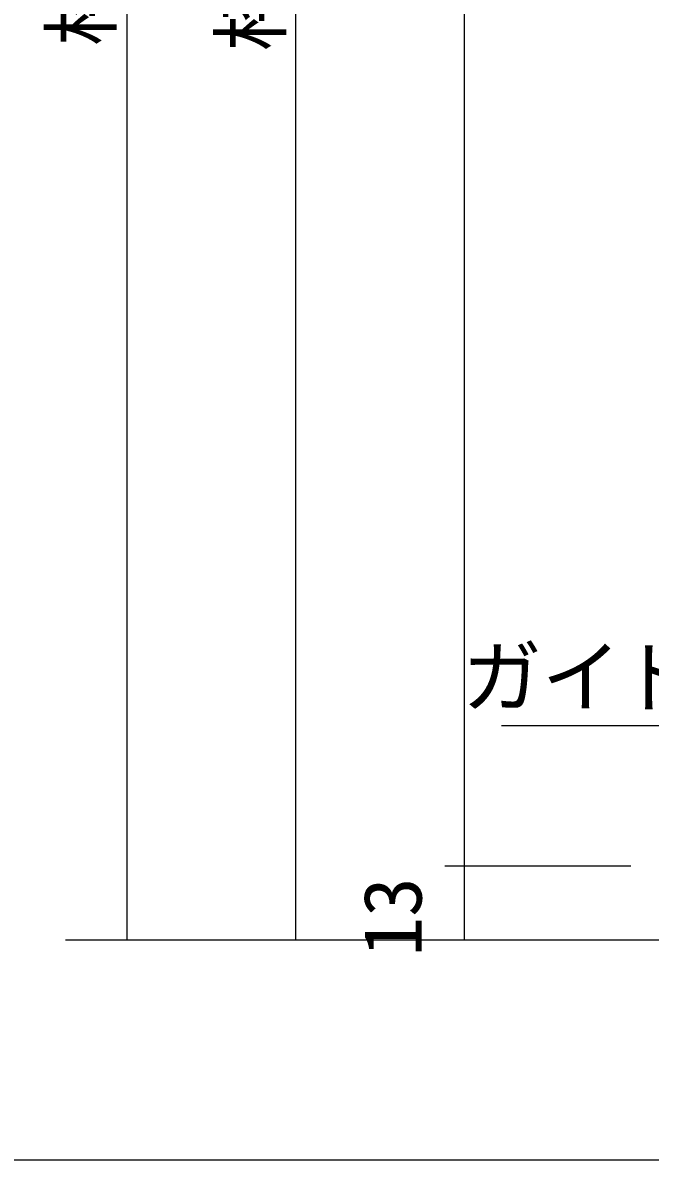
# Model space of a CAD drawing. Units: millimetres, scale not verified. Extents: x -800 to 800, y -554 to 554.
# Drawn here: x -610.3 to -499.9, y -27 to 173.1 of the extents above; entities that cross this region are included whole.
import ezdxf
from ezdxf.enums import TextEntityAlignment as Align

# ---------------------------------------------------------------- set-up
doc = ezdxf.new("R2010")
doc.units = ezdxf.units.MM
doc.header["$LTSCALE"] = 4
for name, color, linetype, lineweight in [('1-0', 7, 'Continuous', 25), ('1-4_0', 7, 'Continuous', 25), ('2-0', 7, 'Continuous', 25)]:
    doc.layers.add(name, color=color, linetype=linetype, lineweight=lineweight)
doc.styles.add('ＭＳ ゴシック', font='')
doc.styles.get('ＭＳ ゴシック').set_extended_font_data('MS Gothic')

msp = doc.modelspace()

# ---------------------------------------------------------------- linework, layer by layer
at = {"layer": '1-0'}
msp.add_lwpolyline([(152, -27), (-780, -27), (-780, 534)], dxfattribs=at)
at = {"layer": '1-4_0'}
msp.add_lwpolyline([(152, -27), (-780, -27), (-780, 534)], dxfattribs=at)
msp.add_lwpolyline([(152, -27), (-780, -27), (-780, 534)], dxfattribs=at)
at = {"layer": '2-0'}
for p, q in [((-592.027, 185.392), (-592.027, 11.798)), ((-562.341, 185.392), (-562.341, 11.798)), ((-532.654, 185.392), (-532.654, 11.798)), ((-526.087, 49.465), (-446.252, 49.465)), ((-536.071, 24.796), (-503.287, 24.796)), ((-532.614, 24.799), (-532.614, 24.796)), ((-602.837, 11.797), (-98.113, 11.797)), ((-591.987, 11.801), (-591.987, 11.797)), ((-562.3, 11.801), (-562.3, 11.797)), ((-532.614, 11.801), (-532.614, 11.797))]:
    msp.add_line(p, q, dxfattribs=at)
for centre, radius, start, end in [((-532.65, 24.796), 0.0449, 168.28677, 173.13594), ((-532.647, 24.796), 0.0478, 173.13432, 177.77467), ((-532.642, 24.796), 0.0527, 177.80763, 182.19237), ((-532.642, 24.795), 0.0531, 182.11341, 186.51684), ((-532.645, 24.795), 0.0499, 186.51432, 191.11809), ((-532.648, 24.794), 0.0467, 191.11608, 195.94714), ((-532.655, 24.797), 0.0397, 157.89413, 163.21037), ((-532.652, 24.797), 0.0422, 163.21071, 168.28762), ((-532.651, 24.794), 0.0437, 195.946, 201.0264), ((-532.657, 24.798), 0.0376, 152.33582, 157.89218), ((-532.653, 24.793), 0.041, 201.02659, 206.36999), ((-532.656, 24.792), 0.0386, 206.37204, 211.97967), ((-532.658, 24.799), 0.0359, 146.54899, 152.33187), ((-532.659, 24.8), 0.0347, 140.56428, 146.54282), ((-532.657, 24.791), 0.0367, 211.98402, 217.84044), ((-532.66, 24.8), 0.034, 134.43101, 140.55594), ((-532.658, 24.79), 0.0354, 217.84737, 223.91711), ((-532.66, 24.8), 0.034, 128.21579, 134.42093), ((-532.659, 24.789), 0.0347, 223.92651, 230.1529), ((-532.659, 24.789), 0.0348, 230.1642, 236.47145), ((-532.659, 24.799), 0.0346, 121.99792, 128.2048), ((-532.659, 24.798), 0.0361, 115.86201, 121.98705), ((-532.658, 24.79), 0.0356, 236.48364, 242.78285), ((-532.658, 24.796), 0.0384, 109.88939, 115.85231), ((-532.657, 24.792), 0.0373, 242.79465, 248.99273), ((-532.657, 24.793), 0.0417, 104.15035, 109.88168), ((-532.656, 24.794), 0.04, 249.00295, 255.01257), ((-532.656, 24.789), 0.0461, 98.69882, 104.14505), ((-532.655, 24.798), 0.0438, 255.02035, 260.76839), ((-532.655, 24.783), 0.0518, 93.57028, 98.69594), ((-532.655, 24.803), 0.0489, 260.77338, 266.20613), ((-532.655, 24.787), 0.048, 88.60752, 93.96851), ((-532.655, 24.799), 0.0452, 265.78469, 271.47885), ((-532.654, 24.805), 0.03, 81.68774, 88.18579), ((-532.654, 24.782), 0.0283, 271.92984, 278.82275), ((-532.655, 24.801), 0.0343, 75.83774, 81.70092), ((-532.655, 24.786), 0.0326, 278.81008, 285.00132), ((-532.656, 24.796), 0.0387, 70.48966, 75.85144), ((-532.656, 24.791), 0.037, 284.98722, 290.61205), ((-532.657, 24.793), 0.0426, 65.51325, 70.50258), ((-532.658, 24.795), 0.0413, 290.59844, 295.79189), ((-532.659, 24.79), 0.0459, 60.78958, 65.52502), ((-532.659, 24.798), 0.045, 295.77947, 300.66668), ((-532.66, 24.788), 0.0481, 56.21101, 60.80025), ((-532.661, 24.801), 0.0479, 300.65554, 305.34943), ((-532.66, 24.787), 0.0492, 51.67915, 56.2208), ((-532.662, 24.802), 0.0496, 305.33941, 309.94183), ((-532.66, 24.787), 0.0491, 47.10232, 51.68829), ((-532.662, 24.802), 0.0501, 309.93269, 314.53661), ((-532.662, 24.802), 0.0495, 314.52819, 319.21975), ((-532.659, 24.788), 0.0478, 42.39348, 47.11095), ((-532.658, 24.789), 0.0457, 37.46925, 42.40157), ((-532.66, 24.801), 0.048, 319.21202, 324.07171), ((-532.656, 24.791), 0.043, 32.25073, 37.47654), ((-532.659, 24.8), 0.0457, 324.06486, 329.16722), ((-532.653, 24.793), 0.04, 26.66689, 32.25657), ((-532.656, 24.798), 0.0431, 329.16171, 334.57289), ((-532.654, 24.797), 0.0403, 334.56953, 340.34215), ((-532.65, 24.794), 0.037, 20.66145, 26.6702), ((-532.648, 24.795), 0.0343, 14.20368, 20.66074), ((-532.646, 24.795), 0.0322, 7.30227, 14.19734), ((-532.651, 24.796), 0.0378, 340.34207, 346.50709), ((-532.648, 24.796), 0.0342, 353.07787, 359.98214), ((-532.649, 24.796), 0.0357, 346.51155, 353.06789), ((-592.02, 11.797), 0.0437, 172.84861, 177.65398), ((-592.021, 11.797), 0.0419, 167.92574, 172.84942), ((-592.013, 11.797), 0.0502, 177.75616, 182.24384), ((-592.009, 11.797), 0.0542, 182.11005, 186.42467), ((-592.025, 11.798), 0.0384, 157.66792, 162.87008), ((-592.023, 11.798), 0.0401, 162.86986, 167.92636), ((-592.011, 11.797), 0.0518, 186.42206, 190.84675), ((-592.014, 11.796), 0.0493, 190.84404, 195.4083), ((-592.016, 11.796), 0.0467, 195.40564, 200.13983), ((-592.026, 11.799), 0.0368, 152.31037, 157.66751), ((-592.019, 11.795), 0.044, 200.13747, 205.07127), ((-592.027, 11.799), 0.0354, 146.79325, 152.30907), ((-592.021, 11.793), 0.0414, 205.06953, 210.22965), ((-592.028, 11.8), 0.0343, 141.12053, 146.79081), ((-592.023, 11.792), 0.0389, 210.22897, 215.63606), ((-592.029, 11.801), 0.0334, 135.30615, 141.11674), ((-592.025, 11.791), 0.0367, 215.63694, 221.30167), ((-592.027, 11.79), 0.0348, 221.30466, 227.22328), ((-592.029, 11.801), 0.0328, 129.37558, 135.30095), ((-592.03, 11.801), 0.0327, 123.36618, 129.36905), ((-592.028, 11.789), 0.0334, 227.22879, 233.37888), ((-592.029, 11.801), 0.033, 117.32602, 123.35863), ((-592.028, 11.788), 0.0325, 233.38707, 239.72466), ((-592.029, 11.8), 0.0338, 111.31101, 117.31794), ((-592.028, 11.788), 0.0322, 239.73523, 246.19473), ((-592.029, 11.799), 0.0353, 105.38062, 111.30303), ((-592.028, 11.788), 0.0326, 246.20688, 252.70485), ((-592.028, 11.797), 0.0374, 99.59289, 105.37335), ((-592.028, 11.789), 0.0337, 252.71739, 259.16015), ((-592.027, 11.794), 0.0402, 93.99975, 99.58685), ((-592.027, 11.791), 0.0358, 259.17174, 265.4655), ((-592.027, 11.79), 0.0438, 88.64389, 94.00382), ((-592.027, 11.794), 0.0387, 265.46552, 271.53509), ((-592.027, 11.79), 0.0443, 83.40291, 88.68668), ((-592.027, 11.795), 0.0392, 271.49154, 277.46386), ((-592.027, 11.791), 0.0435, 78.1332, 83.40091), ((-592.027, 11.794), 0.0389, 277.46951, 283.37966), ((-592.027, 11.791), 0.0429, 72.88497, 78.13203), ((-592.027, 11.794), 0.039, 283.38385, 289.20212), ((-592.027, 11.792), 0.0424, 67.65513, 72.88462), ((-592.027, 11.795), 0.0394, 289.20479, 294.91481), ((-592.027, 11.792), 0.0418, 62.43344, 67.6555), ((-592.028, 11.795), 0.04, 294.91607, 300.51423), ((-592.026, 11.793), 0.0413, 57.20359, 62.43438), ((-592.028, 11.796), 0.0406, 300.51431, 306.00803), ((-592.026, 11.793), 0.0406, 51.94455, 57.20495), ((-592.028, 11.796), 0.0412, 306.0072, 311.41261), ((-592.026, 11.794), 0.0398, 46.63213, 51.94612), ((-592.029, 11.797), 0.0418, 311.41118, 316.75064), ((-592.025, 11.795), 0.0389, 41.24083, 46.63368), ((-592.029, 11.797), 0.0422, 316.74888, 322.04853), ((-592.024, 11.795), 0.0379, 35.74593, 41.24207), ((-592.029, 11.797), 0.0424, 322.04671, 327.33413), ((-592.023, 11.796), 0.0368, 30.12603, 35.74656), ((-592.029, 11.797), 0.0424, 327.3325, 332.63459), ((-592.022, 11.796), 0.0359, 24.36584, 30.12569), ((-592.029, 11.797), 0.0424, 332.6334, 337.97426), ((-592.022, 11.797), 0.035, 18.45925, 24.36418), ((-592.029, 11.797), 0.0422, 337.97374, 343.37266), ((-592.029, 11.797), 0.042, 343.37304, 348.84251), ((-592.021, 11.797), 0.0343, 12.41236, 18.45598), ((-592.021, 11.797), 0.034, 6.24583, 12.40731), ((-592.029, 11.797), 0.042, 348.84396, 354.38784), ((-592.029, 11.797), 0.0421, 354.3905, 0.00259), ((-562.347, 11.797), 0.0341, 164.55174, 170.65785), ((-562.347, 11.797), 0.0339, 170.66379, 176.87158), ((-562.343, 11.797), 0.0379, 177.02864, 182.97136), ((-562.339, 11.797), 0.042, 182.81266, 188.39209), ((-562.339, 11.797), 0.042, 188.39413, 193.90092), ((-562.347, 11.797), 0.0346, 158.57166, 164.54759), ((-562.339, 11.797), 0.0421, 193.90182, 199.33495), ((-562.346, 11.797), 0.0354, 152.73685, 158.56922), ((-562.339, 11.797), 0.0423, 199.33486, 204.70272), ((-562.339, 11.797), 0.0424, 204.70183, 210.02055), ((-562.345, 11.796), 0.0363, 147.04707, 152.7359), ((-562.339, 11.797), 0.0424, 210.01911, 215.31063), ((-562.344, 11.796), 0.0374, 141.49125, 147.04726), ((-562.339, 11.797), 0.0423, 215.30887, 220.59895), ((-562.343, 11.795), 0.0384, 136.05064, 141.49222), ((-562.343, 11.794), 0.0393, 130.70181, 136.05207), ((-562.339, 11.797), 0.042, 220.59713, 225.91328), ((-562.34, 11.797), 0.0415, 225.91165, 231.28099), ((-562.342, 11.794), 0.0402, 125.41933, 130.7034), ((-562.342, 11.793), 0.0409, 120.17807, 125.42082), ((-562.34, 11.796), 0.0409, 231.27983, 236.72693), ((-562.341, 11.793), 0.0416, 114.95517, 120.17925), ((-562.34, 11.796), 0.0403, 236.72652, 242.27093), ((-562.341, 11.792), 0.0421, 109.73174, 114.95584), ((-562.341, 11.795), 0.0397, 242.27156, 247.92537), ((-562.341, 11.795), 0.0392, 247.92731, 253.69268), ((-562.341, 11.792), 0.0426, 104.49433, 109.73176), ((-562.341, 11.791), 0.0432, 99.23611, 104.49358), ((-562.341, 11.794), 0.0389, 253.6961, 259.56319), ((-562.341, 11.79), 0.0439, 93.95772, 99.23453), ((-562.341, 11.794), 0.039, 259.56813, 265.5139), ((-562.341, 11.789), 0.0447, 88.67109, 93.95871), ((-562.341, 11.795), 0.0395, 265.51655, 271.50433), ((-562.341, 11.79), 0.0443, 83.40291, 88.68668), ((-562.341, 11.795), 0.0392, 271.49154, 277.46386), ((-562.341, 11.791), 0.0435, 78.1332, 83.40091), ((-562.341, 11.794), 0.0389, 277.46951, 283.37966), ((-562.341, 11.791), 0.0429, 72.88497, 78.13203), ((-562.341, 11.794), 0.039, 283.38385, 289.20212), ((-562.34, 11.792), 0.0424, 67.65513, 72.88462), ((-562.341, 11.795), 0.0394, 289.20479, 294.91481), ((-562.34, 11.792), 0.0418, 62.43344, 67.6555), ((-562.341, 11.795), 0.04, 294.91607, 300.51423), ((-562.34, 11.793), 0.0413, 57.20359, 62.43438), ((-562.341, 11.796), 0.0406, 300.51431, 306.00803), ((-562.34, 11.793), 0.0406, 51.94455, 57.20495), ((-562.342, 11.796), 0.0412, 306.0072, 311.41261), ((-562.339, 11.794), 0.0398, 46.63213, 51.94612), ((-562.342, 11.797), 0.0418, 311.41118, 316.75064), ((-562.338, 11.795), 0.0389, 41.24083, 46.63368), ((-562.342, 11.797), 0.0422, 316.74888, 322.04853), ((-562.338, 11.795), 0.0379, 35.74593, 41.24207), ((-562.343, 11.797), 0.0424, 322.04671, 327.33413), ((-562.337, 11.796), 0.0368, 30.12603, 35.74656), ((-562.343, 11.797), 0.0424, 327.3325, 332.63459), ((-562.336, 11.796), 0.0359, 24.36584, 30.12569), ((-562.343, 11.797), 0.0424, 332.6334, 337.97426), ((-562.335, 11.797), 0.035, 18.45925, 24.36418), ((-562.342, 11.797), 0.0422, 337.97374, 343.37266), ((-562.335, 11.797), 0.0343, 12.41236, 18.45598), ((-562.342, 11.797), 0.042, 343.37304, 348.84251), ((-562.334, 11.797), 0.034, 6.24583, 12.40731), ((-562.342, 11.797), 0.042, 348.84396, 354.38784), ((-562.342, 11.797), 0.0421, 354.3905, 0.00259), ((-532.652, 11.797), 0.0428, 172.74618, 177.6502), ((-532.645, 11.797), 0.0499, 177.7446, 182.2554), ((-532.642, 11.797), 0.0531, 182.11341, 186.51684), ((-532.645, 11.797), 0.0499, 186.51432, 191.11809), ((-532.657, 11.798), 0.038, 162.27749, 167.62461), ((-532.654, 11.797), 0.0403, 167.62527, 172.74663), ((-532.648, 11.796), 0.0467, 191.11608, 195.94714), ((-532.659, 11.799), 0.036, 156.70407, 162.27534), ((-532.651, 11.795), 0.0437, 195.946, 201.0264), ((-532.66, 11.799), 0.0345, 150.9194, 156.70009), ((-532.653, 11.794), 0.041, 201.02659, 206.36999), ((-532.656, 11.793), 0.0386, 206.37204, 211.97967), ((-532.661, 11.8), 0.0334, 144.95353, 150.91341), ((-532.661, 11.8), 0.0328, 138.85322, 144.94561), ((-532.657, 11.792), 0.0367, 211.98402, 217.84044), ((-532.661, 11.8), 0.0327, 132.68047, 138.84377), ((-532.658, 11.791), 0.0354, 217.84737, 223.91711), ((-532.661, 11.8), 0.0333, 126.50849, 132.6702), ((-532.659, 11.791), 0.0347, 223.92651, 230.1529), ((-532.66, 11.799), 0.0347, 120.41524, 126.49832), ((-532.659, 11.791), 0.0348, 230.1642, 236.47145), ((-532.659, 11.797), 0.0368, 114.47599, 120.4061), ((-532.658, 11.792), 0.0356, 236.48364, 242.78285), ((-532.658, 11.794), 0.0397, 108.75641, 114.4686), ((-532.657, 11.793), 0.0373, 242.79465, 248.99273), ((-532.657, 11.79), 0.0437, 103.30782, 108.75118), ((-532.656, 11.796), 0.04, 249.00295, 255.01257), ((-532.656, 11.785), 0.0488, 98.16504, 103.30481), ((-532.655, 11.799), 0.0438, 255.02035, 260.76839), ((-532.655, 11.779), 0.055, 93.34686, 98.16402), ((-532.655, 11.804), 0.0489, 260.77338, 266.20613), ((-532.655, 11.783), 0.0512, 88.69395, 93.72164), ((-532.655, 11.801), 0.0452, 265.78469, 271.47885), ((-532.654, 11.802), 0.0319, 82.19916, 88.30108), ((-532.654, 11.784), 0.0283, 271.92984, 278.82275), ((-532.655, 11.798), 0.0363, 76.68239, 82.21269), ((-532.655, 11.788), 0.0326, 278.81008, 285.00132), ((-532.656, 11.794), 0.0405, 71.60583, 76.6957), ((-532.656, 11.792), 0.037, 284.98722, 290.61205), ((-532.657, 11.79), 0.0442, 66.84532, 71.61817), ((-532.658, 11.796), 0.0413, 290.59844, 295.79189), ((-532.658, 11.788), 0.047, 62.28777, 66.85656), ((-532.659, 11.8), 0.045, 295.77947, 300.66668), ((-532.661, 11.802), 0.0479, 300.65554, 305.34943), ((-532.659, 11.786), 0.0486, 57.82989, 62.29811), ((-532.659, 11.786), 0.0491, 53.37551, 57.83959), ((-532.662, 11.803), 0.0496, 305.33941, 309.94183), ((-532.659, 11.787), 0.0482, 48.83284, 53.3848), ((-532.662, 11.804), 0.0501, 309.93269, 314.53661), ((-532.657, 11.788), 0.0463, 44.11241, 48.84186), ((-532.662, 11.803), 0.0495, 314.52819, 319.21975), ((-532.655, 11.79), 0.0436, 39.12627, 44.12111), ((-532.66, 11.802), 0.048, 319.21202, 324.07171), ((-532.653, 11.792), 0.0404, 33.78926, 39.13426), ((-532.659, 11.801), 0.0457, 324.06486, 329.16722), ((-532.65, 11.794), 0.0371, 28.0236, 33.7957), ((-532.656, 11.8), 0.0431, 329.16171, 334.57289), ((-532.654, 11.799), 0.0403, 334.56953, 340.34215), ((-532.647, 11.795), 0.0339, 21.76798, 28.02705), ((-532.645, 11.796), 0.0311, 14.99193, 21.76646), ((-532.643, 11.797), 0.029, 7.71415, 14.98331), ((-532.651, 11.798), 0.0378, 340.34207, 346.50709), ((-532.648, 11.797), 0.0342, 353.07787, 359.98214), ((-532.649, 11.797), 0.0357, 346.51155, 353.06789)]:
    msp.add_arc(centre, radius, start, end, dxfattribs=at)

# ---------------------------------------------------------------- texts
at = {"layer": '2-0', "style": 'ＭＳ ゴシック'}
for s, p in [('枠内\u3000IH:1,864', (-561.997, 168.113)), ('枠外  H:1,900', (-591.837, 169.035)), ('13', (-537.056, 8.839))]:
    msp.add_text(s, height=10.26, rotation=90, dxfattribs=at).set_placement(p, align=Align.BOTTOM_LEFT)
msp.add_text('ガイドローラー', height=10.26, dxfattribs=at).set_placement((-532.993, 49.865), align=Align.BOTTOM_LEFT)

doc.saveas('drawing.dxf')
